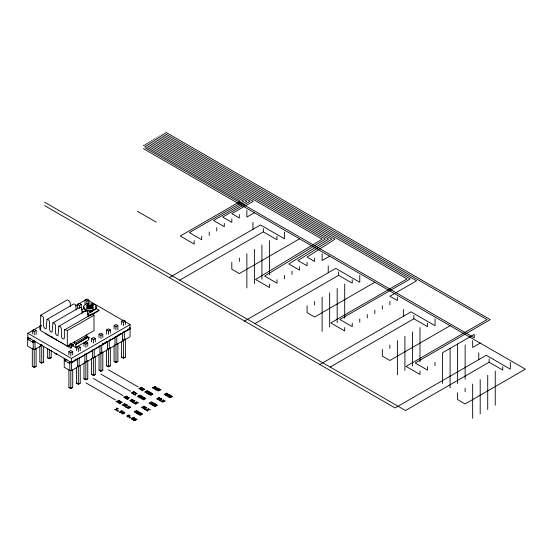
<?xml version="1.0" encoding="UTF-8"?>
<svg xmlns="http://www.w3.org/2000/svg" width="553" height="553" viewBox="0 0 553 553"><rect width="100%" height="100%" fill="white"/><g stroke="black" fill="none" stroke-linecap="round" stroke-linejoin="round"><path stroke-width="0.83" d="M32.316 348.058L32.316 366.321L34.217 367.413L34.217 349.15M49.265 358.683L47.371 357.632L47.371 348.494M91.577 307.689A1.673 0.968 0 0 0 90.243 306.915L90.243 306.092L92.227 304.385L93.561 305.152L91.577 306.86L93.561 307.807L92.227 308.574L89.614 307.993L87.63 308.574L86.296 307.807L88.28 307.219M115.003 344.408L116.787 344.408L122.531 341.09L122.531 340.067L124.307 340.067L130.059 336.742L130.073 324.542L87.989 300.244M125.393 338.768L125.393 357.031L123.499 358.123L121.598 357.031L121.598 341.256M93.25 310.095L92.289 311.602L87.962 313.406M86.503 336.521L88.01 337.399L88.943 338.802L87.968 340.461L75.837 347.464L75.83 344.249M83.856 305.816L85.494 304.129M76.21 309.957L75.782 305.235L74.738 304.129L73.68 304.019L47.005 319.42L46.148 328.682L45.104 328.593L44.053 327.487L43.611 326.021L43.611 318.666A2.094 1.21 60 0 0 42.132 316.095L40.652 315.245L40.652 330.639L67.321 346.04L93.989 330.639L93.989 315.245L92.51 314.387A2.094 1.21 60 0 0 91.024 315.245M82.134 313.378L81.706 308.657L80.662 307.551L79.611 307.44L52.936 322.841L52.072 332.104L51.028 332.014L49.977 330.908L49.542 329.443L49.542 322.088L49.099 320.622L48.049 319.516L47.005 319.42M88.065 316.8L87.63 312.079L86.586 310.973L85.535 310.862L58.86 326.263L58.003 335.526L56.959 335.436L55.901 334.33L55.466 332.865L55.466 325.51L55.03 324.044L53.98 322.938L52.936 322.841M79.169 308.401L79.611 307.44M85.1 311.823L85.535 310.862M67.853 345.349L66.851 346.109L66.146 345.708M88.28 307.689A1.673 0.968 0 0 1 89.614 306.915L89.614 306.092L87.63 304.385L86.296 305.152L87.139 305.636L86.786 306.48L87.139 307.316M92.717 307.316L93.07 306.473L92.717 305.636M69.726 344.249L69.056 346.04L68.054 346.807L68.752 347.215C70.466 346.69 69.74 344.194 71.627 343.828L70.922 343.752M95.116 308.809C96.616 307.717 96.443 305.401 94.867 304.454M46.023 333.058L45.194 333.611L45.899 334.019M47.924 334.157L47.102 334.71L47.807 335.118M52.438 336.763L51.616 337.316L50.911 336.908M56.247 338.961L55.424 339.514L54.719 339.107M40.652 315.245L67.321 299.844L68.8 300.701A2.094 1.21 60 0 1 70.279 303.265L70.279 306.535M32.316 333.805L32.316 330.5L34.217 329.408L36.111 330.5L36.111 334.627M39.844 329.457L39.844 326.159L41.109 325.427M77.475 307.731L77.475 304.426L79.376 303.334L81.27 304.426L81.27 307.731M85.003 304.212L85.003 300.085L86.897 298.986L88.798 300.085L88.798 303.383M130.073 328.648L71.399 362.519L27.844 337.371L27.844 333.265L41.212 325.544M75.374 305.823L86.517 299.387M32.316 330.5L34.217 331.6L36.111 330.5M77.475 304.426L79.376 305.526L81.27 304.426M85.003 300.085L86.897 301.178L88.798 300.085M27.65 338.284L28.244 338.63L29.129 338.111M28.244 338.63L28.244 339.653L30.982 338.077M81.733 309.832L84.512 308.221M86.959 308.816L88.28 308.049L88.28 306.86L87.139 305.636M90.243 306.915L92.227 305.774L92.227 304.385M254.394 212.732L246.866 217.073L246.866 210.237M34.708 341.021L32.655 342.203L32.655 341.173L33.546 340.662M86.579 310.129L83.717 311.781L82.376 311.007M94.363 309.251L91.556 310.261L87.353 309.991M64.556 329.899L91.763 314.187M92.157 314.629L98.966 310.703L98.966 310.143L89.925 315.362L87.92 314.201M58.86 326.263L59.904 326.36L60.954 327.466L61.39 328.931L61.39 336.286L61.832 337.752L62.883 338.858L63.927 338.948L64.355 337.994L64.355 330.639A2.094 1.21 60 0 1 65.835 329.782L67.321 330.639L93.989 315.245M27.65 337.261L27.65 346.123L33.249 349.351L35.026 349.351L40.777 346.033L40.777 344.471M169.294 277.599L260.498 224.947L284.498 238.806L284.498 231.963M179.67 280.171L263.339 231.859L276.97 239.726L276.97 236.304M56.793 353.512L56.081 353.927L54.899 353.284L56.793 354.376M72.83 344.519C70.943 344.885 71.662 347.381 69.955 347.906L70.66 348.314C72.374 347.789 71.648 345.293 73.528 344.927L72.83 344.519L73.528 344.927M73.245 342.618L74.724 343.468L86.738 336.535L86.738 334.828M34.217 367.413L36.111 366.321L36.111 348.058M39.844 346.199L39.844 361.973L41.738 363.072L43.639 361.973L43.639 346.199M51.166 350.16L51.166 357.632L49.265 358.724L49.265 349.593M75.837 344.367L87.796 337.289M75.844 344.429L88.01 337.399M68.911 354.929L68.911 351.632L70.812 350.533L72.706 351.632L72.706 354.929M76.438 350.588L76.438 347.284L78.339 346.192L80.233 347.284L80.233 350.588M83.966 346.24L83.966 342.943L85.86 341.844L87.761 342.943L87.761 346.24M91.494 341.899L91.494 338.595L93.388 337.503L95.289 338.595L95.289 341.899M99.022 337.551L99.022 334.247L100.916 333.155L102.81 334.247L102.81 337.551M106.542 334.033L106.542 329.906L108.443 328.807L110.337 329.906L110.337 333.203M114.07 328.862L114.07 325.558L115.971 324.466L117.865 325.558L117.865 329.685M121.598 324.514L121.598 321.21L123.499 320.118L125.393 321.21L125.393 324.514M68.911 351.632L70.812 352.724L72.706 351.632M76.438 347.284L78.339 348.383L80.233 347.284M83.966 342.943L85.86 344.035L87.761 342.943M91.494 338.595L93.388 339.687L95.289 338.595M99.022 334.247L100.916 335.346L102.81 334.247M106.542 329.906L108.443 330.998L110.337 329.906M114.07 325.558L115.971 326.65L117.865 325.558M121.598 321.21L123.499 322.309L125.393 321.21M64.245 359.415L64.839 359.754L65.724 359.243M64.839 359.754L64.839 360.784L66.892 359.595M27.844 333.265L71.399 358.413L130.073 324.542M64.839 360.784L69.256 363.335L69.256 362.305L70.141 361.793M69.941 362.934L72.678 361.358M74.047 360.563L76.777 358.987M102.782 343.973L106.888 341.602M108.941 340.42L110.994 339.231M117.153 335.678L121.252 333.307M123.305 332.125L125.358 330.936M127.411 329.754L129.464 328.565M69.256 362.305L71.627 362.65L77.372 359.326M77.966 358.303L79.148 358.303L84.899 354.985M85.77 353.955L86.676 353.955L92.427 350.637M93.339 349.614L94.204 349.614L99.955 346.289M107.482 341.948L101.731 345.266L101.731 353.104L99.955 353.104M115.003 337.6L109.259 340.918L109.259 348.756L107.482 348.756M115.003 336.577L116.787 336.577L122.531 333.259M123.125 332.229L124.307 332.229L130.059 328.911M64.245 358.385L64.245 367.247L69.844 370.482L71.627 370.482L77.372 367.164L77.372 358.303M77.372 366.134L79.148 366.134L84.899 362.816L84.899 353.955M84.899 361.793L86.676 361.793L92.427 358.475L92.427 349.614M92.427 357.445L94.204 357.445L99.955 354.127L99.955 345.266M101.731 353.104L107.482 349.779L107.482 341.706M109.259 348.756L115.003 345.438L115.003 337.358M299.553 238.806L239.338 273.569L231.811 269.221L231.811 262.378M76.438 367.33L76.438 383.105L79.044 383.747L80.233 383.105L80.233 365.671M108.443 365.955L107.731 366.363L106.542 365.72L106.542 349.945M76.438 383.105L78.339 384.197L79.044 383.747M87.761 360.494L87.761 378.757L85.86 379.807L83.966 378.757L83.966 362.982M93.388 375.466L95.289 374.409L95.289 356.146M72.706 370.012L72.706 387.446L70.812 388.545L68.911 387.446L68.911 370.012M77.627 383.747L78.339 384.155L80.233 383.105M87.761 378.757L85.86 379.849L85.86 361.586M91.494 358.641L91.494 374.409L93.388 375.508L95.289 374.409M99.022 354.293L99.022 370.068L100.916 371.16L102.81 370.068L102.81 351.805M110.337 347.457L110.337 365.72L108.443 366.819L106.542 365.72M117.865 343.109L117.865 361.379L115.971 362.471L114.07 361.379L114.07 345.604M125.393 357.031L123.499 358.123L123.499 339.86M329.657 256.184L322.129 260.532L322.129 253.689M244.564 321.058L335.761 268.399L359.768 282.258L359.768 275.415M254.933 323.623L338.609 275.311L352.24 283.184L352.24 279.763M374.816 282.258L314.609 317.021L307.081 312.673L307.081 305.83M319.828 364.51L411.031 311.857L435.031 325.71L435.031 318.867M330.196 367.074L413.872 318.77L427.504 326.636L427.504 323.215M450.087 325.71L389.872 360.473L382.344 356.132L382.344 349.289M480.191 343.095L472.663 347.443L472.663 340.6M502.767 366.667L502.767 370.088L489.142 362.222L405.467 410.533L44.634 202.204M86.379 303.763L87.381 303.438M49.977 358.275L51.166 357.632M42.45 362.616L43.639 361.973M36.111 366.321L34.922 366.964L34.217 366.549M117.865 361.379L115.971 362.471L115.971 344.208M110.337 365.72L108.443 366.777L108.443 348.549M102.81 370.068L100.916 371.118L99.022 370.068M72.706 387.446L70.812 388.545L70.812 370.282M86.538 336.604C87.623 335.83 87.478 338.63 88.708 337.081L89.413 337.482C88.169 339.058 88.335 336.231 87.243 337.012M132.844 418.144L133.162 418.033A0.705 0.408 0 0 1 133.667 418.013L134.987 418.199C133.923 416.623 129.492 418.69 132.34 419.513A1.127 0.65 0 0 0 133.252 419.423L133.791 418.759L132.796 418.172M88.473 304.869L91.383 304.869M91.383 308.09L88.473 308.09M89.551 303.072L88.058 303.231M90.796 303.162L94.763 304.433M89.614 306.092L90.243 306.092M32.655 341.173L35.026 341.519L35.026 349.351M40.777 345.01L41.966 345.01M121.598 357.031L123.499 358.081M114.07 361.379L115.259 362.021M91.494 374.409L94.1 375.052M47.371 357.632L48.553 358.275M83.966 378.757L86.572 379.399M39.844 361.973L41.738 363.031M32.316 366.321L33.505 366.964M68.911 387.446L70.1 388.088M165.762 132.271L490.262 319.62L415.179 362.975L427.504 370.088L427.504 366.667M164.165 133.197L487.069 319.62L406.054 366.397L419.976 374.436L419.976 371.015M162.561 134.123L416.603 280.786L389.872 296.221L397.4 300.562L397.4 297.141M160.964 135.043L410.202 278.94L339.908 319.516L352.24 326.636L352.24 323.215M159.361 135.969L407.001 278.94L330.784 322.938L344.713 330.984L344.713 327.563M157.764 136.888L334.931 239.179L307.081 257.11L314.609 261.451L314.609 258.03M156.16 137.815L331.731 239.179L297.949 260.532L307.081 265.799L307.081 262.378M154.564 138.741L328.53 239.179L288.825 263.954L299.553 270.147L299.553 266.726M152.96 139.66L325.33 239.179L264.645 276.065L276.97 283.184L276.97 279.763M151.363 140.586L322.129 239.179L255.521 279.486L269.449 287.525L269.449 284.104M149.759 141.513L253.267 201.271L231.811 213.658L239.338 218L239.338 214.578M148.163 142.432L250.067 201.271L222.686 217.073L231.811 222.347L231.811 218.926M146.559 143.358L246.866 201.271L213.562 220.495L224.29 226.689L224.29 223.267M144.962 144.285L243.666 201.271L189.382 232.613L201.707 239.726L201.707 236.304M143.358 145.204L240.465 201.271L180.25 236.034L194.179 244.073L194.179 240.652M144.962 147.706L474.267 337.828L474.267 334.406L442.559 352.71L442.559 383.505M143.358 148.626L525.35 369.169L465.135 403.932L457.608 399.584L457.608 392.741M137.275 211.218L156.188 222.14M44.634 205.626L395.091 407.962L486.294 355.309L510.295 369.169L510.295 362.326M129.464 327.542L130.059 327.881M98.966 310.143L95.987 308.429L95.987 308.982M89.614 306.915L87.63 305.774L87.63 304.385M91.577 306.86L91.577 308.049L92.897 308.816M87.837 314.712L89.925 315.922M86.8 335.982L87.505 336.383M70.922 343.42L71.627 343.828M39.844 326.159L41.109 326.885M70.003 344.09L75.83 347.443M108.443 369.784L138.077 386.893M49.003 335.809L49.708 336.217M52.812 338.007L53.517 338.415M56.62 340.206L57.325 340.613M58.528 341.305L59.233 341.713M60.429 342.411L61.134 342.812M62.337 343.51L63.042 343.911M64.245 344.609L64.943 345.01M100.916 374.132L130.549 391.241M28.244 339.653L32.655 342.203M93.388 378.473L123.022 395.582M85.86 382.821L115.494 399.93M86.33 309.728L84.236 308.291M90.035 311.062L90.104 312.162M84.208 308.173L83.669 306.473M495.246 371.015L495.246 405.231M489.142 358.8L489.142 362.222M487.718 375.363L487.718 409.579M480.191 379.704L480.191 413.921M478.767 352.814L478.767 359.657M472.663 384.052L472.663 418.268M465.135 344.941L465.135 379.158M465.135 388.4L465.135 391.821M457.608 344.021L457.608 383.505M450.087 348.362L450.087 387.847M435.031 362.326L435.031 365.747M419.976 327.563L419.976 361.78M413.872 315.348L413.872 318.77M412.448 331.904L412.448 366.121M404.927 336.252L404.927 370.469M403.503 309.355L403.503 316.198M397.4 340.6L397.4 374.81M389.872 301.489L389.872 304.91M389.872 344.941L389.872 348.362M382.344 305.83L382.344 309.251M374.816 310.178L374.816 313.599M367.289 314.526L367.289 317.947M359.768 318.867L359.768 322.288M344.713 284.104L344.713 318.321M338.609 271.889L338.609 275.311M337.185 288.452L337.185 322.669M329.657 292.8L329.657 327.017M328.233 265.903L328.233 272.747M322.129 297.141L322.129 331.358M314.609 301.489L314.609 304.91M292.025 271.067L292.025 274.488M284.498 275.415L284.498 278.836M269.449 240.652L269.449 274.869M263.339 228.437L263.339 231.859M261.922 245L261.922 279.217M254.394 249.341L254.394 283.558M252.97 222.451L252.97 229.295M246.866 253.689L246.866 287.906M239.338 258.03L239.338 261.451M216.762 227.615L216.762 231.036M209.234 231.963L209.234 235.384M124.307 332.229L124.307 340.067M123.499 322.309L123.499 325.606M122.531 333.01L122.531 341.09M116.787 336.577L116.787 344.408M115.971 326.65L115.971 329.954M110.337 339.01L110.337 340.71M108.443 330.998L108.443 334.302M102.81 343.351L102.81 345.058M100.916 335.346L100.916 338.643M100.916 352.897L100.916 371.16M94.204 349.614L94.204 357.445M93.388 339.687L93.388 342.991M93.388 357.245L93.388 375.508M86.897 301.178L86.897 303.652M86.676 353.955L86.676 361.793M85.86 344.035L85.86 347.339M79.376 305.526L79.376 308M79.148 358.303L79.148 366.134M78.339 348.383L78.339 351.68M78.339 365.934L78.339 384.197M74.724 341.761L74.724 343.468M71.627 362.65L71.627 370.482M71.399 358.413L71.399 362.519M70.812 352.724L70.812 356.028M69.844 362.65L69.844 370.482M67.321 330.639L67.321 346.04M41.738 344.802L41.738 363.072M34.217 331.6L34.217 334.897M34.217 340.703L34.217 342.404M33.249 341.519L33.249 349.351M95.869 306.41A6.283 3.629 0 0 1 91.763 311.062A6.283 3.629 0 0 1 83.856 308.533L83.669 307.91A6.283 3.629 0 0 1 83.856 306.652M91.577 308.049A1.673 0.968 0 0 1 91.411 308.318M88.445 308.318A1.673 0.968 0 0 1 88.28 308.049M88.293 308.208A1.673 0.968 0 0 1 89.925 307.454A1.673 0.968 0 0 1 91.563 308.208M85.867 336.736A1.12 0.65 0 0 1 85.646 337.468A1.12 0.65 0 0 1 84.381 337.6M158.365 388.358C154.722 393.1 152.711 386.201 158.365 388.358M135.126 411.819L135.499 412.303L136.363 412.006L135.934 411.757L136.328 411.529L137.234 412.047L135.872 412.835L134.538 412.151A1.334 0.774 0 0 1 134.476 411.626L136.059 410.72A1.459 0.843 0 0 1 137.047 410.761L138.229 411.467L137.759 411.736L136.46 411.079L135.126 411.819M138.326 396.28L138.699 396.771L139.563 396.466L139.135 396.218L139.529 395.989L140.434 396.515L139.073 397.296L137.738 396.619A1.334 0.774 0 0 1 137.676 396.086L139.259 395.188A1.459 0.843 0 0 1 140.248 395.222L141.43 395.927L140.96 396.204L139.66 395.547L138.326 396.28M152.172 394.026L151.017 394.842A0.802 0.463 0 0 1 150.437 394.828L149.863 394.559L151.605 393.549L152.172 394.026M156.492 405.211L155.345 406.033A0.802 0.463 0 0 1 154.764 406.013L154.19 405.743L155.932 404.741L156.492 405.211M171.596 396.494L170.442 397.317A0.802 0.463 0 0 1 169.861 397.296L169.287 397.026L171.029 396.024L171.596 396.494M155.075 387.805L154.584 388.289A0.982 0.567 0 0 1 153.893 388.372L153.174 388.178A3.684 2.129 0 0 1 152.289 387.563C155.649 388.794 152.683 386.83 154.854 386.374C158.172 387.757 153.61 385.946 155.075 387.805M122.234 413.146C122.863 414.397 125.075 412.365 122.234 413.146M127.501 416.188C128.137 417.439 130.349 415.407 127.501 416.188M124.418 412.607L122.807 412.635L124.418 412.607M129.685 415.649L128.075 415.683L129.685 415.649M131.932 418.78C133.079 420.135 133.37 417.536 131.932 418.78M121.155 411.895C117.554 411.722 119.724 413.036 121.715 412.303A0.892 0.518 0 0 0 121.84 411.909L121.128 411.314L123.119 411.349L121.653 410.506L120.298 411.287L121.155 411.895M135.202 420.004C131.6 419.831 133.771 421.151 135.762 420.411A0.892 0.518 0 0 0 135.886 420.017L135.174 419.43L137.165 419.464L135.699 418.614L134.344 419.395L135.202 420.004M124.328 405.107L123.008 405.086L123.748 404.665L124.328 405.107M131.808 400.787L130.494 400.766L131.227 400.344L131.808 400.787M133.411 393.017L132.091 392.996L132.831 392.575L133.411 393.017M140.939 388.676L139.619 388.655L140.351 388.227L140.939 388.676M143.662 407.63L142.342 407.609L143.082 407.188L143.662 407.63M158.759 398.913L157.446 398.893L158.179 398.471L158.759 398.913M139.301 412.559C138.181 413.63 138.036 411.515 139.301 412.559M142.501 397.026C141.381 398.098 141.236 395.976 142.501 397.026M147.789 391.441C146.669 392.512 146.524 390.39 147.789 391.441M152.116 402.625C150.997 403.704 150.851 401.582 152.116 402.625M167.213 393.909C166.094 394.98 165.948 392.865 167.213 393.909M120.602 401.602L121.411 402.418L118.37 402.909L120.098 403.904L120.533 403.655L119.462 403.033L122.109 402.57A0.892 0.512 0 0 0 122.137 402.218L120.602 401.602M143.186 388.565L143.994 389.381L140.946 389.872L142.674 390.867L143.109 390.618L142.038 389.996L144.692 389.533A0.892 0.512 0 0 0 144.72 389.181L143.186 388.565M125.317 404.471L124.114 404.45L124.784 404.063L125.317 404.471M134.4 392.381L133.197 392.367L133.867 391.973L134.4 392.381M132.803 400.151L131.593 400.13L132.271 399.743L132.803 400.151M141.927 388.033L140.718 388.019L141.395 387.632L141.927 388.033M144.651 406.994L143.448 406.973L144.119 406.586L144.651 406.994M159.748 398.278L158.545 398.257L159.216 397.87L159.748 398.278M152.863 394.158L150.962 395.243L148.985 394.51L151.529 393.045L152.863 394.158M157.19 405.342L155.289 406.434L153.305 405.702L155.856 404.229L157.19 405.342M172.287 396.625L170.386 397.718L168.409 396.985L170.953 395.513L172.287 396.625M126.886 407.402L127.314 408.073L128.503 408.314L130.854 407.126L130.37 406.849C128.794 408.874 125.545 407.672 129.478 406.331L128.994 406.054L126.886 407.402M157.038 389.989L157.467 390.667L158.649 390.909L160.999 389.72L160.522 389.436C158.946 391.469 155.697 390.266 159.623 388.925L159.146 388.648L157.038 389.989M161.324 401.208L161.752 401.886L162.935 402.121L165.285 400.932L164.801 400.655C163.225 402.681 159.976 401.478 163.909 400.137L163.425 399.86L161.324 401.208M155.552 388.8C157.37 390.508 158.414 386.312 155.552 388.8M136.308 403.04L135.886 404.333L135.264 403.973L135.734 402.819L134.503 403.531L134.013 403.255L136.556 401.782L137.047 402.066L135.886 402.729L138.388 402.833L136.308 403.04M148.163 409.884L147.741 411.176L147.119 410.817L147.582 409.662L146.351 410.374L145.868 410.091L148.411 408.626L148.902 408.902L147.741 409.573L150.243 409.676L148.163 409.884M118.529 410.941L117.45 410.941L118.529 410.941M130.377 417.785L129.298 417.785L130.377 417.785M143.206 397.172L141.713 397.559L141.236 398.678L140.676 398.354L140.925 397.282L139.868 397.89L139.391 397.614L141.934 396.142L143.206 397.172M140.006 412.704L138.513 413.091L138.036 414.211L137.476 413.886L137.725 412.815L136.667 413.423L136.19 413.146L138.734 411.674L140.006 412.704M148.494 391.579L147.001 391.973L146.524 393.093L145.964 392.768L146.213 391.697L145.156 392.305L144.679 392.029L147.222 390.556L148.494 391.579M152.822 402.771L151.328 403.158L150.851 404.284L150.292 403.96L150.54 402.881L149.483 403.49L149.006 403.213L151.55 401.748L152.822 402.771M167.918 394.054L166.425 394.441L165.948 395.568L165.388 395.243L165.637 394.165L164.58 394.773L164.103 394.496L166.647 393.031L167.918 394.054M126.022 404.609L124.093 405.812L122.144 405.038L124.688 403.566L126.022 404.609M135.105 392.526L133.176 393.722L131.227 392.948L133.771 391.483L135.105 392.526M133.501 400.289L131.579 401.492L129.623 400.718L132.174 399.245L133.501 400.289M142.633 388.178L140.704 389.381L138.755 388.607L141.298 387.135L142.633 388.178M145.356 407.132L143.427 408.335L141.478 407.561L144.022 406.089L145.356 407.132M160.453 398.416L158.531 399.619L156.575 398.844L159.126 397.372L160.453 398.416M121.653 412.932L122.227 413.803A1.237 0.712 0 0 0 123.077 413.914C127.072 413.437 123.271 410.43 121.653 412.932M126.92 415.974L127.494 416.844A1.237 0.712 0 0 0 128.344 416.955C132.347 416.478 128.538 413.471 126.92 415.974M144.651 397.711L143.642 399.238L145.467 398.181L145.909 398.437L143.358 399.902L142.778 399.57L143.801 398.029L141.955 399.093L141.52 398.837L144.063 397.372L144.651 397.711M141.45 413.243L140.441 414.771L142.266 413.713L142.709 413.969L140.158 415.441L139.577 415.103L140.6 413.561L138.755 414.626L138.319 414.377L140.863 412.904L141.45 413.243M169.363 394.593L168.354 396.121L170.179 395.07L170.621 395.319L168.071 396.791L167.49 396.453L168.513 394.911L166.667 395.976L166.232 395.727L168.776 394.254L169.363 394.593M116.724 408.135L116.496 408.446L117.367 408.598L115.736 409.538L114.665 409.407L116.358 410.388L116.78 410.146L116.22 409.821L118.363 408.584L116.724 408.135M127.999 397.317L127.771 397.628L128.649 397.773L127.01 398.72L125.939 398.589L127.632 399.57L128.054 399.321L127.494 399.003L129.637 397.766L127.999 397.317M135.526 392.969L135.298 393.28L136.169 393.432L134.538 394.372L133.467 394.241L135.16 395.222L135.582 394.98L135.022 394.655L137.165 393.418L135.526 392.969M119.897 400.856L118.107 402.757L117.575 402.453L117.941 402.079L115.93 401.499L119.227 400.469L119.897 400.856M127.425 396.508L125.635 398.416L125.102 398.105L125.469 397.738L123.457 397.158L126.755 396.121L127.425 396.508M119.075 400.918L118.224 401.796L117.561 401.409L119.075 400.918M126.602 396.57L125.752 397.448L125.082 397.061L126.602 396.57M149.524 391.883L146.98 393.356L148.515 394.241L148.916 394.006L147.872 393.404L148.577 392.996L149.974 393.342L148.978 392.768L149.607 392.402L151.059 392.768L149.524 391.883M127.017 404.914L124.473 406.379L126.036 407.285L126.443 407.043L125.365 406.427L127.501 405.19L127.017 404.914M134.497 400.593L131.953 402.059L133.515 402.964L133.923 402.729L132.851 402.107L134.987 400.87L134.497 400.593M153.852 403.075L151.308 404.547L152.842 405.432L153.243 405.197L152.199 404.589L152.905 404.181L154.301 404.533L153.299 403.953L153.934 403.586L155.386 403.96L153.852 403.075M146.351 407.437L143.808 408.902L145.37 409.808L145.778 409.566L144.706 408.95L146.835 407.713L146.351 407.437M161.448 398.72L158.905 400.185L160.467 401.091L160.875 400.849L159.803 400.234L161.939 398.996L161.448 398.72"/></g></svg>
